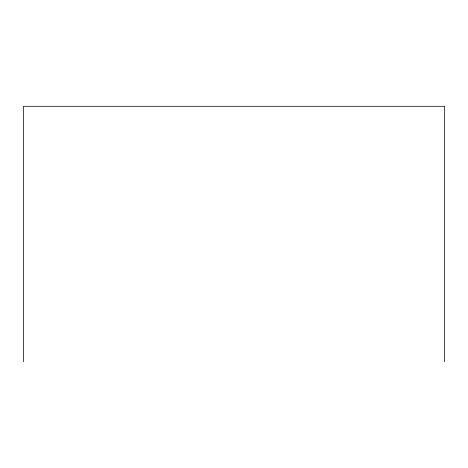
<?xml version="1.0" encoding="UTF-8"?>
<svg xmlns="http://www.w3.org/2000/svg" width="468" height="468" viewBox="0 0 468 468"><rect width="100%" height="100%" fill="white"/><g stroke="black" fill="none" stroke-linecap="round" stroke-linejoin="round"><path stroke-width="0.7" d="M444.6 361.705L444.6 106.294L23.4 106.294L23.4 361.705"/></g></svg>
